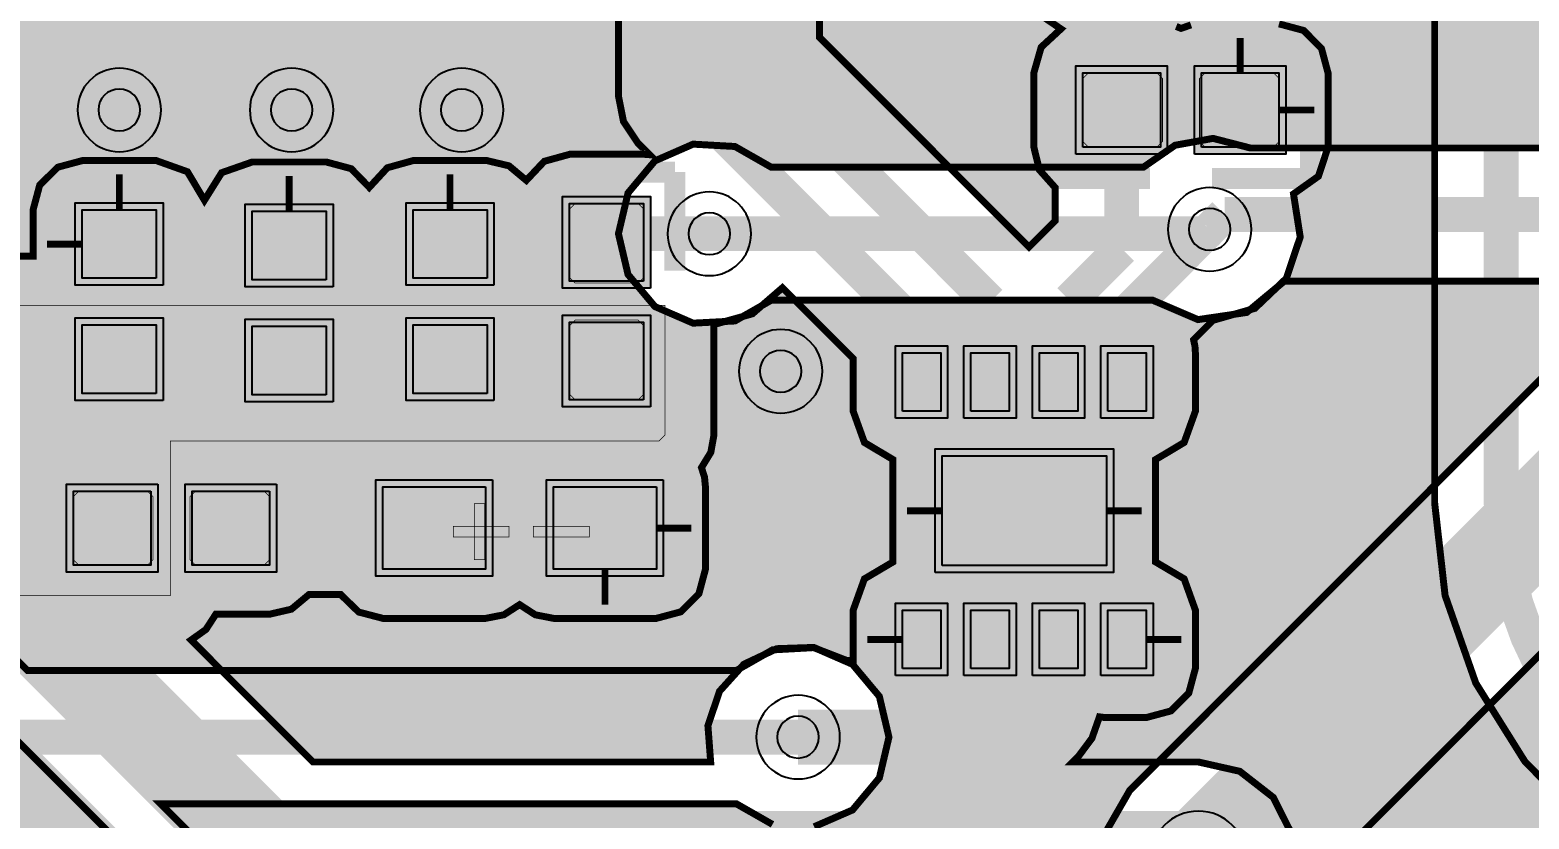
# Model space of a CAD drawing. Header units: millimetres. Extents: x 292.6 to 386.6, y -84.8 to -44.4.
# Drawn here: x 311.26 to 322.2, y -69.05 to -63.3 of the extents above; entities that cross this region are included whole.
import ezdxf

# ---------------------------------------------------------------- set-up
doc = ezdxf.new("R2010")
doc.units = ezdxf.units.MM
doc.header["$MEASUREMENT"] = 0
for name, color, linetype, true_color in [('Bottom-Layer', 7, 'Continuous', 0x0000ff), ('Document-Layer', 7, 'Continuous', 0xffffff), ('Hole-Layer', 7, 'Continuous', 0x222222), ('Multi-Layer', 7, 'Continuous', 0xc0c0c0), ('Top-Layer', 7, 'Continuous', 0xff0000), ('Top-Paste-Mask-Layer', 7, 'Continuous', 0x808080), ('Top-Silkscreen-Layer', 7, 'Continuous', 0xffcc00), ('Top-Solder-Mask-Layer', 7, 'Continuous', 0x800080)]:
    doc.layers.add(name, color=color, linetype=linetype, true_color=true_color)

msp = doc.modelspace()

# ---------------------------------------------------------------- hatches: boundary and pattern name
at = {"layer": 'Bottom-Layer'}
msp.add_hatch(color=256, dxfattribs=at).paths.add_polyline_path([(297.031, -81.582), (297.031, -74.871), (297.079, -74.985), (297.155, -75.082), (301.791, -79.718), (301.948, -79.823), (302.134, -79.86), (304.419, -79.86), (304.713, -79.91), (304.999, -79.826), (305.219, -79.625), (305.329, -79.348), (305.307, -79.05), (305.156, -78.793), (304.908, -78.628), (304.612, -78.588), (304.329, -78.682), (304.115, -78.89), (302.335, -78.89), (297.983, -74.538), (297.983, -65.489), (298.198, -65.879), (298.545, -66.159), (298.972, -66.288), (299.415, -66.245), (299.81, -66.038), (300.098, -65.698), (300.235, -65.274), (300.203, -64.829), (300.004, -64.43), (299.67, -64.135), (300.004, -63.84), (300.203, -63.441), (300.235, -62.997), (300.098, -62.572), (299.81, -62.232), (299.415, -62.025), (298.972, -61.983), (298.545, -62.111), (298.198, -62.391), (297.983, -62.782), (297.983, -54.748), (300.003, -52.728), (304.345, -52.728), (300.775, -56.299), (300.669, -56.456), (300.632, -56.642), (300.632, -68.295), (300.669, -68.481), (300.775, -68.638), (306.775, -74.638), (306.932, -74.743), (307.118, -74.78), (307.648, -74.78), (313.399, -80.531), (313.556, -80.636), (313.742, -80.673), (316.357, -80.673), (316.651, -80.723), (316.937, -80.639), (317.157, -80.438), (317.267, -80.161), (317.245, -79.863), (317.094, -79.606), (316.846, -79.441), (316.55, -79.401), (316.267, -79.495), (316.054, -79.703), (313.943, -79.703), (308.192, -73.952), (308.034, -73.847), (307.849, -73.81), (307.319, -73.81), (301.603, -68.094), (301.603, -56.843), (303.252, -55.194), (303.338, -55.413), (303.495, -55.587), (303.703, -55.696), (303.936, -55.726), (304.032, -56.035), (304.263, -56.261), (304.574, -56.351), (304.731, -56.456), (304.916, -56.492), (313.284, -56.492), (313.571, -56.563), (313.861, -56.501), (314.094, -56.32), (314.094, -58.558), (306.198, -58.558), (305.973, -58.637), (305.848, -58.84), (305.839, -58.884), (305.837, -58.928), (305.837, -61.35), (305.831, -61.433), (305.837, -61.515), (305.837, -62.054), (305.831, -62.137), (305.837, -62.219), (305.837, -62.484), (305.885, -62.663), (306.016, -62.794), (306.195, -62.842), (307.601, -62.842), (307.78, -62.794), (307.911, -62.663), (307.959, -62.484), (307.959, -60.81), (314.28, -60.81), (314.303, -60.812), (314.326, -60.813), (325.375, -60.813), (325.554, -60.765), (325.685, -60.634), (325.733, -60.455), (325.733, -59.78), (326.156, -59.815), (326.549, -59.653), (326.825, -59.33), (326.925, -58.917), (326.925, -58.017), (326.836, -57.625), (326.587, -57.31), (326.226, -57.133), (325.824, -57.13), (325.46, -57.3), (325.205, -57.611), (324.96, -57.349), (324.619, -57.24), (324.269, -57.312), (323.998, -57.546), (323.876, -57.883), (323.935, -58.236), (323.754, -58.236), (323.575, -58.284), (323.444, -58.415), (323.396, -58.594), (323.396, -59.326), (320.018, -59.326), (320.018, -58.594), (319.97, -58.415), (319.839, -58.284), (319.66, -58.236), (319.448, -58.236), (319.507, -57.883), (319.385, -57.546), (319.115, -57.312), (318.764, -57.24), (318.423, -57.349), (318.179, -57.61), (317.923, -57.3), (317.559, -57.13), (317.158, -57.133), (316.797, -57.31), (316.547, -57.625), (316.459, -58.017), (316.459, -58.572), (316.409, -58.561), (316.358, -58.558), (316.208, -58.558), (316.208, -53.213), (316.208, -53.202), (316.207, -53.19), (316.806, -53.19), (316.593, -53.402), (316.456, -53.67), (316.409, -53.967), (316.409, -54.567), (316.503, -54.983), (316.769, -55.316), (317.153, -55.501), (317.58, -55.501), (317.964, -55.316), (318.23, -54.983), (318.325, -54.567), (318.325, -53.967), (318.278, -53.67), (318.141, -53.402), (317.928, -53.19), (325.456, -53.19), (325.243, -53.402), (325.106, -53.67), (325.058, -53.967), (325.058, -54.567), (325.153, -54.983), (325.419, -55.316), (325.803, -55.501), (326.23, -55.501), (326.614, -55.316), (326.88, -54.983), (326.975, -54.567), (326.975, -53.967), (326.928, -53.67), (326.791, -53.402), (326.577, -53.19), (342.441, -53.19), (343, -53.749), (343.002, -53.787), (343.007, -53.825), (333.076, -53.825), (332.81, -53.846), (332.574, -53.97), (332.406, -54.177), (332.333, -54.434), (332.367, -54.698), (332.503, -54.928), (332.345, -55.239), (332.367, -55.587), (332.564, -55.876), (332.273, -56.045), (332.102, -56.335), (332.096, -56.671), (332.256, -56.967), (332.256, -64.124), (330.813, -65.567), (330.813, -63.88), (330.92, -63.626), (330.915, -63.35), (330.798, -63.1), (330.589, -62.919), (330.325, -62.839), (330.051, -62.874), (330.051, -62.784), (330.266, -62.559), (330.356, -62.261), (330.299, -61.955), (330.109, -61.709), (330.332, -61.474), (330.417, -61.161), (330.344, -60.846), (330.13, -60.603), (330.219, -60.289), (330.148, -59.972), (329.935, -59.726), (329.63, -59.612), (329.307, -59.656), (329.045, -59.849), (328.906, -60.143), (328.923, -60.468), (328.369, -61.022), (328.369, -58.772), (328.356, -58.639), (328.319, -58.511), (328.319, -58.186), (328.369, -57.925), (328.319, -57.664), (328.319, -57.426), (328.369, -57.165), (328.319, -56.904), (328.319, -56.647), (328.369, -56.386), (328.319, -56.124), (328.319, -55.887), (328.365, -55.549), (328.247, -55.228), (327.992, -55), (327.661, -54.918), (327.329, -55), (327.075, -55.228), (326.957, -55.549), (327.003, -55.887), (327.003, -56.124), (326.953, -56.386), (327.003, -56.647), (327.003, -56.904), (326.953, -57.165), (327.003, -57.426), (327.003, -57.664), (326.953, -57.925), (327.003, -58.186), (327.003, -58.511), (326.965, -58.639), (326.953, -58.772), (326.953, -61.175), (323.799, -64.328), (323.601, -64.103), (323.323, -63.989), (323.024, -64.008), (322.764, -64.158), (320.166, -64.158), (319.894, -64.088), (319.617, -64.138), (319.386, -64.298), (316.67, -64.298), (316.405, -64.147), (316.1, -64.13), (315.821, -64.252), (315.625, -64.486), (315.555, -64.783), (315.625, -65.08), (315.821, -65.314), (316.1, -65.435), (316.405, -65.419), (316.67, -65.268), (319.454, -65.268), (319.784, -65.409), (320.139, -65.357), (320.415, -65.128), (322.764, -65.128), (322.829, -65.182), (322.901, -65.227), (319.286, -68.841), (319.103, -69.159), (319.103, -69.525), (319.286, -69.843), (319.603, -70.026), (319.97, -70.026), (320.287, -69.843), (327.735, -62.396), (327.735, -65.611), (327.586, -65.869), (327.565, -66.166), (327.676, -66.442), (327.896, -66.642), (327.826, -66.713), (327.72, -66.87), (327.684, -67.056), (327.684, -68.333), (327.318, -68.699), (327.212, -68.856), (327.176, -69.042), (327.176, -69.545), (327.041, -69.762), (326.998, -70.013), (327.053, -70.262), (313.538, -70.262), (312.214, -68.938), (316.414, -68.938), (316.679, -69.089), (316.983, -69.106), (317.263, -68.984), (317.459, -68.75), (317.529, -68.453), (317.459, -68.156), (317.263, -67.922), (316.983, -67.8), (316.679, -67.817), (316.414, -67.968), (311.244, -67.968), (311.122, -67.846), (310.844, -67.66), (310.516, -67.595), (307.823, -67.595), (305.405, -65.177), (305.405, -64.41), (305.694, -64.294), (305.898, -64.057), (305.972, -63.754), (305.898, -63.451), (305.694, -63.215), (305.405, -63.098), (305.405, -62.908), (305.32, -62.535), (305.082, -62.237), (304.738, -62.071), (304.356, -62.071), (304.012, -62.237), (303.773, -62.535), (303.688, -62.908), (303.688, -63.109), (303.417, -63.235), (303.229, -63.467), (303.161, -63.759), (303.229, -64.05), (303.417, -64.282), (303.688, -64.408), (303.688, -65.532), (303.754, -65.861), (303.94, -66.139), (306.861, -69.06), (307.139, -69.246), (307.468, -69.311), (310.16, -69.311), (312.551, -71.702), (311.873, -71.702), (311.641, -71.562), (311.372, -71.526), (311.111, -71.601), (310.902, -71.773), (310.78, -72.015), (310.765, -72.286), (310.714, -72.286), (310.446, -72.134), (310.14, -72.119), (309.859, -72.244), (309.665, -72.483), (309.599, -72.783), (309.241, -72.756), (308.922, -72.92), (308.734, -73.226), (308.734, -73.585), (308.92, -73.891), (309.239, -74.056), (309.597, -74.03), (309.889, -73.822), (309.954, -73.836), (310.02, -73.84), (310.504, -73.84), (310.639, -73.821), (310.764, -73.764), (318.316, -73.764), (320.663, -76.111), (320.82, -76.216), (321.006, -76.253), (327.712, -76.253), (327.832, -76.238), (327.945, -76.193), (326.142, -77.997), (326.037, -78.154), (326, -78.34), (326, -78.718), (325.849, -78.983), (325.832, -79.288), (325.954, -79.567), (326.188, -79.763), (326.485, -79.833), (326.782, -79.763), (327.016, -79.567), (327.137, -79.288), (327.121, -78.983), (326.97, -78.718), (326.97, -78.541), (329.969, -75.542), (332.035, -75.542), (332.296, -75.692), (332.597, -75.711), (332.875, -75.595), (333.073, -75.367), (333.15, -75.076), (333.089, -74.78), (335.334, -74.78), (336.911, -76.357), (336.931, -76.643), (337.07, -76.894), (337.302, -77.062), (337.583, -77.117), (339.444, -78.978), (339.525, -79.272), (339.728, -79.499), (340.012, -79.611), (340.316, -79.583), (340.576, -79.423), (340.736, -79.164), (340.763, -78.86), (340.651, -78.576), (340.424, -78.372), (340.13, -78.291), (338.227, -76.388), (338.148, -76.135), (337.976, -75.933), (337.74, -75.814), (335.878, -73.952), (335.72, -73.847), (335.535, -73.81), (335.309, -73.81), (336.397, -72.722), (336.449, -73.032), (336.638, -73.284), (336.922, -73.42), (337.236, -73.41), (337.511, -73.256), (337.644, -73.256), (337.669, -73.526), (337.801, -73.763), (338.016, -73.928), (338.279, -73.993), (338.798, -74.511), (338.955, -74.616), (339.141, -74.653), (363.094, -74.653), (363.279, -74.616), (363.437, -74.511), (367.882, -70.066), (367.987, -69.909), (368.024, -69.723), (368.024, -66.492), (368.175, -66.227), (368.191, -65.923), (368.07, -65.643), (367.836, -65.447), (367.539, -65.377), (367.242, -65.447), (367.008, -65.643), (366.886, -65.923), (366.903, -66.227), (367.054, -66.492), (367.054, -69.522), (362.893, -73.683), (362.614, -73.683), (364.58, -71.717), (364.685, -71.56), (364.722, -71.374), (364.722, -67.762), (364.896, -67.493), (364.924, -67.174), (364.798, -66.879), (364.798, -65.933), (364.956, -65.643), (364.954, -65.313), (364.793, -65.024), (365.081, -65.024), (365.346, -65.16), (365.645, -65.165), (365.915, -65.039), (366.103, -64.807), (366.17, -64.516), (366.103, -64.225), (365.915, -63.994), (365.645, -63.868), (365.346, -63.873), (365.081, -64.008), (362.301, -64.008), (362.035, -63.873), (361.737, -63.868), (361.466, -63.994), (361.279, -64.225), (361.212, -64.516), (361.279, -64.807), (361.466, -65.039), (361.737, -65.165), (362.035, -65.16), (362.301, -65.024), (363.832, -65.024), (363.671, -65.313), (363.67, -65.643), (363.828, -65.933), (363.828, -66.783), (363.643, -67.059), (363.615, -67.39), (363.752, -67.693), (363.752, -71.173), (361.75, -73.175), (359.614, -73.175), (359.789, -72.896), (359.807, -72.567), (359.666, -72.27), (359.399, -72.078), (359.072, -72.037), (358.766, -72.159), (358.538, -72.159), (358.743, -71.905), (358.802, -71.584), (358.701, -71.273), (358.464, -71.049), (358.148, -70.965), (357.831, -71.042), (353.106, -71.042), (352.851, -70.894), (352.557, -70.871), (352.283, -70.977), (352.081, -71.192), (351.993, -71.473), (352.035, -71.765), (352.199, -72.01), (352.452, -72.159), (342.591, -72.159), (342.276, -71.995), (341.922, -72.017), (341.63, -72.219), (341.483, -72.542), (341.524, -72.894), (341.741, -73.175), (339.66, -73.175), (338.979, -72.494), (340.311, -72.494), (340.524, -72.703), (340.807, -72.796), (341.103, -72.757), (341.351, -72.591), (341.502, -72.334), (341.524, -72.036), (341.414, -71.759), (341.194, -71.558), (340.908, -71.474), (340.614, -71.524), (336.833, -71.524), (338.038, -70.319), (344.21, -70.319), (344.47, -70.479), (344.773, -70.506), (345.057, -70.395), (345.261, -70.168), (345.341, -69.874), (345.282, -69.575), (345.095, -69.334), (344.82, -69.202), (344.515, -69.208), (344.244, -69.349), (344.064, -69.349), (344.072, -69.25), (344.064, -69.151), (351.582, -69.151), (351.378, -69.338), (351.268, -69.592), (351.271, -69.868), (351.386, -70.119), (351.594, -70.302), (351.858, -70.384), (352.133, -70.35), (352.37, -70.208), (358.067, -70.208), (359.51, -71.652), (359.592, -71.949), (359.801, -72.177), (360.089, -72.286), (360.396, -72.252), (360.655, -72.084), (360.718, -72.424), (360.944, -72.685), (361.271, -72.798), (361.61, -72.73), (361.869, -72.501), (361.978, -72.173), (361.906, -71.834), (361.674, -71.578), (361.674, -68.354), (362.215, -68.895), (362.325, -69.179), (362.551, -69.383), (362.844, -69.465), (363.143, -69.408), (363.384, -69.223), (363.518, -68.949), (363.515, -68.645), (363.377, -68.374), (363.132, -68.193), (362.832, -68.141), (361.405, -66.713), (361.247, -66.608), (361.062, -66.571), (356.869, -66.571), (356.187, -65.89), (356.097, -65.578), (355.87, -65.347), (355.56, -65.251), (355.242, -65.313), (354.991, -65.519), (354.686, -65.214), (354.958, -65.203), (355.203, -65.082), (355.379, -64.874), (355.456, -64.612), (355.421, -64.341), (355.28, -64.108), (355.28, -63.365), (355.523, -63.412), (355.767, -63.366), (355.977, -63.234), (364.813, -63.234), (365.058, -63.372), (365.338, -63.396), (365.603, -63.301), (365.805, -63.105), (365.908, -62.843), (365.892, -62.562), (365.761, -62.313), (365.539, -62.14), (365.559, -61.942), (365.519, -61.748), (365.738, -61.468), (365.781, -61.115), (365.636, -60.791), (365.344, -60.588), (364.989, -60.565), (364.674, -60.729), (363.597, -60.729), (363.398, -60.601), (363.168, -60.551), (361.583, -58.966), (361.425, -58.861), (361.24, -58.824), (356.998, -58.824), (356.812, -58.861), (356.655, -58.966), (354.569, -61.052), (354.569, -60.586), (354.532, -60.401), (354.427, -60.243), (349.325, -55.141), (352.171, -55.141), (352.211, -55.569), (352.398, -55.956), (352.709, -56.253), (353.104, -56.423), (353.533, -56.443), (353.942, -56.311), (354.28, -56.045), (354.503, -55.678), (354.583, -55.255), (354.51, -54.832), (354.293, -54.46), (353.96, -54.188), (353.553, -54.05), (353.124, -54.063), (353.078, -54.018), (352.864, -53.875), (352.613, -53.825), (345.969, -53.825), (345.953, -53.548), (345.824, -53.302), (345.606, -53.131), (345.337, -53.063), (344.321, -52.047), (382.315, -52.047), (382.315, -81.582)])
at = {"layer": 'Document-Layer'}
for points in [[(314.58, -66.751), (314.58, -67.158), (314.503, -67.158), (314.503, -66.751)], [(314.58, -66.751), (314.58, -67.158), (314.503, -67.158), (314.503, -66.751)], [(314.757, -66.993), (314.351, -66.993), (314.351, -66.916), (314.757, -66.916)], [(314.757, -66.993), (314.351, -66.993), (314.351, -66.916), (314.757, -66.916)], [(315.342, -66.993), (314.935, -66.993), (314.935, -66.916), (315.342, -66.916)], [(315.342, -66.993), (314.935, -66.993), (314.935, -66.916), (315.342, -66.916)]]:
    msp.add_hatch(color=256, dxfattribs=at).paths.add_polyline_path(points)
at = {"layer": 'Top-Layer'}
for points in [[(314.056, -59.311), (314.235, -59.263), (314.366, -59.132), (314.414, -58.953), (314.414, -57.349), (315.555, -58.49), (315.555, -60.572), (315.503, -60.56), (315.451, -60.556), (314.701, -60.556), (314.567, -60.582), (314.453, -60.656), (314.338, -60.582), (314.205, -60.556), (313.455, -60.556), (313.275, -60.604), (313.144, -60.735), (313.096, -60.914), (313.096, -61.514), (313.144, -61.693), (313.275, -61.824), (313.455, -61.872), (314.205, -61.872), (314.338, -61.846), (314.453, -61.772), (314.522, -61.825), (314.602, -61.859), (314.602, -62.159), (314.442, -62.458), (314.451, -62.797), (314.626, -63.087), (314.922, -63.253), (315.261, -63.251), (315.555, -63.082), (315.555, -63.779), (315.592, -63.965), (315.697, -64.122), (315.782, -64.207), (315.76, -64.205), (315.739, -64.204), (315.199, -64.204), (315.014, -64.255), (314.883, -64.394), (314.756, -64.288), (314.596, -64.25), (314.056, -64.25), (313.869, -64.302), (313.737, -64.445), (313.605, -64.309), (313.423, -64.26), (312.883, -64.26), (312.66, -64.338), (312.534, -64.539), (312.41, -64.331), (312.183, -64.25), (311.643, -64.25), (311.464, -64.298), (311.332, -64.429), (311.284, -64.608), (311.284, -64.946), (311.108, -64.946), (311.108, -64.059), (311.095, -63.965), (311.058, -63.877), (311.058, -63.01), (311.075, -62.946), (311.081, -62.881), (311.081, -62.341), (311.073, -62.264), (311.049, -62.191), (311.049, -62.155), (311.002, -61.922), (310.87, -61.725), (310.311, -61.165), (310.113, -61.033), (309.881, -60.987), (309.498, -60.987), (309.385, -60.874), (309.385, -60.509), (312.356, -60.509), (312.627, -60.455), (312.856, -60.302), (313.556, -59.602), (313.662, -59.467), (313.732, -59.311)], [(319.765, -66.077), (319.765, -65.652), (319.762, -65.604), (319.752, -65.556), (319.894, -65.414), (320.199, -65.327), (320.429, -65.108), (320.53, -64.807), (320.481, -64.493), (320.663, -64.364), (320.733, -64.151), (320.733, -63.611), (320.685, -63.432), (320.554, -63.301), (320.375, -63.253), (319.81, -63.253), (319.733, -63.261), (319.66, -63.286), (319.625, -63.272), (319.59, -63.262), (319.729, -63.13), (319.78, -62.946), (319.78, -62.38), (319.771, -62.303), (319.747, -62.23), (319.771, -62.157), (319.78, -62.08), (319.78, -62.072), (319.886, -62.132), (320.007, -62.153), (320.607, -62.153), (320.786, -62.105), (320.917, -61.974), (320.965, -61.795), (320.965, -61.395), (320.917, -61.216), (320.786, -61.085), (320.607, -61.037), (320.015, -61.037), (320.284, -60.767), (320.39, -60.61), (320.427, -60.424), (320.427, -59.925), (320.571, -59.925), (320.585, -59.94), (320.599, -59.955), (320.833, -60.189), (320.99, -60.294), (321.176, -60.331), (321.503, -60.331), (321.503, -60.524), (321.505, -60.569), (321.511, -60.612), (321.511, -60.755), (321.411, -60.905), (321.347, -61.075), (321.202, -61.207), (321.148, -61.395), (321.148, -61.795), (321.202, -61.984), (321.347, -62.116), (321.411, -62.285), (321.511, -62.436), (321.511, -66.746), (321.587, -67.42), (321.811, -68.059), (322.171, -68.633), (322.65, -69.112), (323.224, -69.472), (323.863, -69.696), (324.536, -69.772), (327.037, -69.772), (327.01, -69.871), (326.998, -69.974), (326.972, -70), (326.123, -70), (325.996, -69.895), (325.836, -69.857), (325.271, -69.857), (325.194, -69.865), (325.121, -69.89), (325.047, -69.865), (324.971, -69.857), (324.405, -69.857), (324.226, -69.905), (324.095, -70.036), (324.047, -70.215), (324.047, -70.755), (324.095, -70.934), (324.226, -71.065), (324.405, -71.113), (324.971, -71.113), (325.047, -71.105), (325.121, -71.08), (325.194, -71.105), (325.271, -71.113), (325.836, -71.113), (325.996, -71.076), (326.123, -70.97), (326.762, -70.97), (326.443, -71.29), (325.921, -71.29), (325.742, -71.338), (325.611, -71.469), (325.563, -71.648), (325.563, -72.248), (325.574, -72.339), (325.608, -72.423), (325.574, -72.508), (325.563, -72.598), (325.563, -73.198), (325.574, -73.289), (325.608, -73.373), (325.574, -73.458), (325.563, -73.548), (325.563, -74.148), (325.576, -74.246), (325.616, -74.337), (325.504, -74.449), (325.131, -74.449), (324.865, -74.394), (324.6, -74.45), (324.379, -74.608), (324.379, -74.501), (324.594, -74.38), (324.679, -74.148), (324.679, -73.548), (324.667, -73.458), (324.633, -73.373), (324.667, -73.289), (324.679, -73.198), (324.679, -72.598), (324.667, -72.508), (324.633, -72.423), (324.667, -72.339), (324.679, -72.248), (324.679, -71.648), (324.631, -71.469), (324.5, -71.338), (324.321, -71.29), (323.221, -71.29), (323.059, -71.328), (322.933, -71.435), (322.841, -71.395), (322.743, -71.381), (322.243, -71.381), (322.155, -71.392), (322.073, -71.424), (321.99, -71.392), (321.903, -71.381), (321.403, -71.381), (321.27, -71.406), (321.157, -71.479), (321.157, -70.104), (321.11, -69.871), (320.979, -69.674), (320.473, -69.169), (320.333, -68.892), (320.089, -68.702), (319.787, -68.634), (318.871, -68.634), (318.911, -68.594), (319.01, -68.461), (319.065, -68.305), (319.096, -68.309), (319.127, -68.31), (319.407, -68.31), (319.586, -68.262), (319.717, -68.131), (319.765, -67.952), (319.765, -67.527), (319.683, -67.299), (319.475, -67.176), (319.475, -66.429), (319.683, -66.305)], [(317.023, -63.352), (317.023, -62.883), (317.193, -63.112), (317.444, -63.248), (317.728, -63.267), (317.995, -63.164), (318.193, -62.958), (318.286, -62.689), (318.258, -62.405), (318.113, -62.159), (318.113, -62.089), (318.218, -61.963), (318.256, -61.803), (318.256, -61.262), (318.627, -61.262), (318.55, -61.378), (318.523, -61.514), (318.523, -62.08), (318.532, -62.157), (318.556, -62.23), (318.532, -62.303), (318.523, -62.38), (318.523, -62.946), (318.596, -63.162), (318.784, -63.29), (318.64, -63.423), (318.586, -63.611), (318.586, -64.151), (318.627, -64.318), (318.742, -64.447), (318.742, -64.689), (318.551, -64.88)], [(318.944, -64.151), (318.944, -63.611), (319.51, -63.611), (319.51, -64.151)], [(319.81, -64.151), (319.81, -63.611), (320.375, -63.611), (320.375, -64.151)], [(312.183, -65.108), (311.643, -65.108), (311.643, -64.608), (312.183, -64.608)], [(313.423, -65.118), (312.883, -65.118), (312.883, -64.618), (313.423, -64.618)], [(314.596, -65.108), (314.056, -65.108), (314.056, -64.608), (314.596, -64.608)], [(315.739, -65.128), (315.199, -65.128), (315.199, -64.562), (315.739, -64.562)], [(312.617, -67.557), (313.009, -67.557), (313.169, -67.52), (313.296, -67.414), (313.529, -67.414), (313.66, -67.541), (313.836, -67.587), (314.586, -67.587), (314.719, -67.561), (314.834, -67.487), (314.948, -67.561), (315.082, -67.587), (315.832, -67.587), (316.011, -67.539), (316.142, -67.408), (316.19, -67.229), (316.19, -66.629), (316.183, -66.557), (316.161, -66.488), (316.229, -66.377), (316.252, -66.25), (316.252, -65.445), (316.532, -65.367), (316.752, -65.177), (317.268, -65.693), (317.268, -66.077), (317.35, -66.305), (317.558, -66.429), (317.558, -67.176), (317.35, -67.299), (317.268, -67.527), (317.268, -67.895), (317.224, -67.895), (316.976, -67.799), (316.711, -67.808), (316.471, -67.921), (316.293, -68.118), (316.208, -68.369), (316.228, -68.634), (313.326, -68.634), (312.437, -67.745), (312.545, -67.668)], [(309.563, -65.304), (315.894, -65.304), (315.894, -66.25), (315.85, -66.294), (312.285, -66.294), (312.285, -67.421), (309.563, -67.421)], [(312.183, -65.948), (311.643, -65.948), (311.643, -65.448), (312.183, -65.448)], [(313.423, -65.958), (312.883, -65.958), (312.883, -65.458), (313.423, -65.458)], [(314.596, -65.948), (314.056, -65.948), (314.056, -65.448), (314.596, -65.448)], [(315.739, -65.994), (315.199, -65.994), (315.199, -65.428), (315.739, -65.428)], [(317.627, -66.077), (317.627, -65.652), (317.907, -65.652), (317.907, -66.077)], [(318.127, -66.077), (318.127, -65.652), (318.407, -65.652), (318.407, -66.077)], [(318.627, -66.077), (318.627, -65.652), (318.907, -65.652), (318.907, -66.077)], [(319.127, -66.077), (319.127, -65.652), (319.407, -65.652), (319.407, -66.077)], [(297.484, -80.238), (298.828, -81.582), (297.031, -81.582), (297.031, -66.186), (298.069, -67.225), (298.283, -67.367), (298.535, -67.417), (302.557, -67.417), (302.809, -67.367), (303.023, -67.225), (303.93, -66.317), (307.891, -66.317), (307.891, -67.259), (307.939, -67.438), (308.07, -67.569), (308.25, -67.617), (308.85, -67.617), (309.087, -67.528), (309.205, -67.303), (309.205, -67.421), (309.253, -67.6), (309.384, -67.731), (309.563, -67.779), (310.468, -67.779), (312.532, -69.843), (312.762, -69.996), (313.033, -70.05), (315.607, -70.05), (315.496, -70.178), (315.456, -70.342), (315.456, -74.156), (304.469, -74.156), (304.469, -74.014), (304.465, -73.964), (304.454, -73.914), (304.465, -73.864), (304.469, -73.814), (304.469, -73.514), (304.465, -73.463), (304.454, -73.414), (304.465, -73.365), (304.469, -73.314), (304.469, -73.149), (308.429, -73.149), (308.71, -73.43), (308.809, -73.756), (309.058, -73.99), (309.39, -74.069), (309.718, -73.973), (309.954, -73.726), (310.036, -73.395), (310.391, -73.422), (310.709, -73.26), (310.898, -72.958), (310.903, -72.601), (311.165, -72.799), (311.49, -72.847), (311.798, -72.733), (312.013, -72.485), (312.083, -72.164), (311.991, -71.849), (311.759, -71.617), (311.444, -71.524), (311.24, -71.321), (311.083, -71.216), (310.897, -71.179), (304.469, -71.179), (304.469, -71.014), (304.421, -70.835), (304.29, -70.704), (304.111, -70.656), (303.213, -70.656), (303.255, -70.564), (303.269, -70.464), (303.269, -67.964), (303.221, -67.785), (303.09, -67.654), (302.911, -67.606), (299.711, -67.606), (299.532, -67.654), (299.4, -67.785), (299.353, -67.964), (299.353, -70.464), (299.4, -70.643), (299.532, -70.774), (299.711, -70.822), (302.008, -70.822), (301.967, -70.914), (301.952, -71.014), (301.952, -71.314), (301.956, -71.365), (301.967, -71.414), (301.956, -71.463), (301.952, -71.514), (301.952, -71.814), (301.956, -71.864), (301.967, -71.914), (301.956, -71.964), (301.952, -72.014), (301.952, -72.314), (301.956, -72.365), (301.967, -72.414), (301.956, -72.463), (301.952, -72.514), (301.952, -72.665), (300.019, -72.665), (299.833, -72.702), (299.676, -72.807), (297.484, -74.999), (297.379, -75.156), (297.342, -75.342), (297.342, -79.895), (297.379, -80.08), (297.484, -80.238)], [(317.917, -67.202), (317.917, -66.402), (319.117, -66.402), (319.117, -67.202)], [(312.144, -66.659), (312.144, -67.199), (311.578, -67.199), (311.578, -66.659)], [(313.009, -66.659), (313.009, -67.199), (312.444, -67.199), (312.444, -66.659)], [(314.586, -66.629), (314.586, -67.229), (313.836, -67.229), (313.836, -66.629)], [(315.832, -66.629), (315.832, -67.229), (315.082, -67.229), (315.082, -66.629)], [(317.627, -67.952), (317.627, -67.527), (317.907, -67.527), (317.907, -67.952)], [(318.127, -67.952), (318.127, -67.527), (318.407, -67.527), (318.407, -67.952)], [(318.627, -67.952), (318.627, -67.527), (318.907, -67.527), (318.907, -67.952)], [(319.127, -67.952), (319.127, -67.527), (319.407, -67.527), (319.407, -67.952)]]:
    msp.add_hatch(color=256, dxfattribs=at).paths.add_polyline_path(points)
at = {"layer": 'Top-Paste-Mask-Layer'}
for points in [[(319.525, -64.111), (319.525, -63.651), (319.485, -63.611), (318.984, -63.611), (318.944, -63.651), (318.944, -64.111), (318.984, -64.151), (319.485, -64.151)], [(319.525, -64.111), (319.525, -63.651), (319.485, -63.611), (318.984, -63.611), (318.944, -63.651), (318.944, -64.111), (318.984, -64.151), (319.485, -64.151)], [(319.795, -64.111), (319.795, -63.651), (319.835, -63.611), (320.335, -63.611), (320.375, -63.651), (320.375, -64.111), (320.335, -64.151), (319.835, -64.151)], [(319.795, -64.111), (319.795, -63.651), (319.835, -63.611), (320.335, -63.611), (320.375, -63.651), (320.375, -64.111), (320.335, -64.151), (319.835, -64.151)], [(312.183, -65.108), (311.643, -65.108), (311.643, -64.608), (312.183, -64.608)], [(313.423, -65.118), (312.883, -65.118), (312.883, -64.618), (313.423, -64.618)], [(314.596, -65.108), (314.056, -65.108), (314.056, -64.608), (314.596, -64.608)], [(315.699, -65.143), (315.239, -65.143), (315.199, -65.103), (315.199, -64.602), (315.239, -64.562), (315.699, -64.562), (315.739, -64.602), (315.739, -65.103)], [(315.699, -65.143), (315.239, -65.143), (315.199, -65.103), (315.199, -64.602), (315.239, -64.562), (315.699, -64.562), (315.739, -64.602), (315.739, -65.103)], [(312.183, -65.948), (311.643, -65.948), (311.643, -65.448), (312.183, -65.448)], [(313.423, -65.958), (312.883, -65.958), (312.883, -65.458), (313.423, -65.458)], [(314.596, -65.948), (314.056, -65.948), (314.056, -65.448), (314.596, -65.448)], [(315.699, -65.413), (315.239, -65.413), (315.199, -65.453), (315.199, -65.954), (315.239, -65.994), (315.699, -65.994), (315.739, -65.954), (315.739, -65.453)], [(315.699, -65.413), (315.239, -65.413), (315.199, -65.453), (315.199, -65.954), (315.239, -65.994), (315.699, -65.994), (315.739, -65.954), (315.739, -65.453)], [(317.627, -66.077), (317.627, -65.652), (317.907, -65.652), (317.907, -66.077)], [(318.127, -66.077), (318.127, -65.652), (318.407, -65.652), (318.407, -66.077)], [(318.627, -66.077), (318.627, -65.652), (318.907, -65.652), (318.907, -66.077)], [(319.127, -66.077), (319.127, -65.652), (319.407, -65.652), (319.407, -66.077)], [(317.917, -67.202), (317.917, -66.402), (319.117, -66.402), (319.117, -67.202)], [(312.159, -66.699), (312.159, -67.159), (312.119, -67.199), (311.618, -67.199), (311.578, -67.159), (311.578, -66.699), (311.618, -66.659), (312.119, -66.659)], [(312.159, -66.699), (312.159, -67.159), (312.119, -67.199), (311.618, -67.199), (311.578, -67.159), (311.578, -66.699), (311.618, -66.659), (312.119, -66.659)], [(312.429, -66.699), (312.429, -67.159), (312.469, -67.199), (312.969, -67.199), (313.009, -67.159), (313.009, -66.699), (312.969, -66.659), (312.469, -66.659)], [(312.429, -66.699), (312.429, -67.159), (312.469, -67.199), (312.969, -67.199), (313.009, -67.159), (313.009, -66.699), (312.969, -66.659), (312.469, -66.659)], [(314.586, -66.629), (314.586, -67.229), (313.836, -67.229), (313.836, -66.629)], [(315.832, -66.629), (315.832, -67.229), (315.082, -67.229), (315.082, -66.629)], [(317.627, -67.952), (317.627, -67.527), (317.907, -67.527), (317.907, -67.952)], [(318.127, -67.952), (318.127, -67.527), (318.407, -67.527), (318.407, -67.952)], [(318.627, -67.952), (318.627, -67.527), (318.907, -67.527), (318.907, -67.952)], [(319.127, -67.952), (319.127, -67.527), (319.407, -67.527), (319.407, -67.952)]]:
    msp.add_hatch(color=256, dxfattribs=at).paths.add_polyline_path(points)
at = {"layer": 'Top-Solder-Mask-Layer'}
for points in [[(318.893, -64.202), (318.893, -63.56), (319.56, -63.56), (319.56, -64.202)], [(319.759, -64.202), (319.759, -63.56), (320.426, -63.56), (320.426, -64.202)], [(315.789, -65.179), (315.148, -65.179), (315.148, -64.512), (315.789, -64.512)], [(312.233, -65.159), (311.592, -65.159), (311.592, -64.557), (312.233, -64.557)], [(313.474, -65.169), (312.832, -65.169), (312.832, -64.567), (313.474, -64.567)], [(314.646, -65.159), (314.005, -65.159), (314.005, -64.557), (314.646, -64.557)], [(312.233, -65.999), (311.592, -65.999), (311.592, -65.397), (312.233, -65.397)], [(313.474, -66.009), (312.832, -66.009), (312.832, -65.407), (313.474, -65.407)], [(314.646, -65.999), (314.005, -65.999), (314.005, -65.397), (314.646, -65.397)], [(315.789, -66.045), (315.148, -66.045), (315.148, -65.377), (315.789, -65.377)], [(317.576, -66.128), (317.576, -65.601), (317.957, -65.601), (317.957, -66.128)], [(318.076, -66.128), (318.076, -65.601), (318.458, -65.601), (318.458, -66.128)], [(318.576, -66.128), (318.576, -65.601), (318.957, -65.601), (318.957, -66.128)], [(319.076, -66.128), (319.076, -65.601), (319.458, -65.601), (319.458, -66.128)], [(317.866, -67.253), (317.866, -66.351), (319.167, -66.351), (319.167, -67.253)], [(312.194, -66.608), (312.194, -67.25), (311.527, -67.25), (311.527, -66.608)], [(313.06, -66.608), (313.06, -67.25), (312.393, -67.25), (312.393, -66.608)], [(314.636, -66.578), (314.636, -67.28), (313.785, -67.28), (313.785, -66.578)], [(315.882, -66.578), (315.882, -67.28), (315.031, -67.28), (315.031, -66.578)], [(317.576, -68.003), (317.576, -67.476), (317.957, -67.476), (317.957, -68.003)], [(318.076, -68.003), (318.076, -67.476), (318.458, -67.476), (318.458, -68.003)], [(318.576, -68.003), (318.576, -67.476), (318.957, -67.476), (318.957, -68.003)], [(319.076, -68.003), (319.076, -67.476), (319.458, -67.476), (319.458, -68.003)]]:
    msp.add_hatch(color=256, dxfattribs=at).paths.add_polyline_path(points)

# ---------------------------------------------------------------- linework, layer by layer
at = {"layer": 'Bottom-Layer'}
for points, const_width in [([(319.787, -69.342), (327.661, -61.468)], 0.7), ([(320.287, -69.843), (327.735, -62.396), (327.735, -65.611), (327.586, -65.869), (327.565, -66.166), (327.676, -66.442), (327.896, -66.642), (327.826, -66.713), (327.72, -66.87), (327.684, -67.056), (327.684, -68.333), (327.318, -68.699), (327.212, -68.856), (327.176, -69.042), (327.176, -69.545)], 0.0508), ([(322.764, -64.158), (320.166, -64.158), (319.894, -64.088), (319.617, -64.138), (319.386, -64.298), (316.67, -64.298), (316.405, -64.147), (316.1, -64.13), (315.821, -64.252), (315.625, -64.486), (315.555, -64.783), (315.625, -65.08), (315.821, -65.314), (316.1, -65.435), (316.405, -65.419), (316.67, -65.268), (319.454, -65.268), (319.784, -65.409), (320.139, -65.357), (320.415, -65.128), (322.764, -65.128)], 0.0508), ([(319.869, -64.751), (319.978, -64.643)], 0.254), ([(319.978, -64.643), (323.216, -64.643)], 0.254), ([(319.838, -64.783), (319.869, -64.751)], 0.254), ([(316.218, -64.783), (319.838, -64.783)], 0.254), ([(322.901, -65.227), (319.286, -68.841), (319.103, -69.159)], 0.0508), ([(316.983, -69.106), (317.263, -68.984), (317.459, -68.75), (317.529, -68.453), (317.459, -68.156), (317.263, -67.922), (316.983, -67.8), (316.679, -67.817), (316.414, -67.968), (311.244, -67.968), (311.122, -67.846)], 0.0508), ([(310.516, -68.453), (313.183, -71.12)], 1), ([(307.468, -68.453), (316.866, -68.453)], 0.254), ([(313.538, -70.262), (312.214, -68.938), (316.414, -68.938), (316.679, -69.089)], 0.0508)]:
    msp.add_lwpolyline(points, dxfattribs=dict(at, const_width=const_width))
at = {"layer": 'Document-Layer', "const_width": 0.00508}
for points in [[(314.58, -66.751), (314.58, -67.158), (314.503, -67.158), (314.503, -66.751)], [(314.58, -66.751), (314.58, -67.158), (314.503, -67.158), (314.503, -66.751)], [(314.757, -66.993), (314.351, -66.993), (314.351, -66.916), (314.757, -66.916)], [(314.757, -66.993), (314.351, -66.993), (314.351, -66.916), (314.757, -66.916)], [(315.342, -66.993), (314.935, -66.993), (314.935, -66.916), (315.342, -66.916)], [(315.342, -66.993), (314.935, -66.993), (314.935, -66.916), (315.342, -66.916)]]:
    msp.add_lwpolyline(points, close=True, dxfattribs=at)
at = {"layer": 'Document-Layer', "const_width": 0.2}
msp.add_lwpolyline([(317.666, -68.228, 1), (317.867, -68.228, 1)], format="xyb", close=True, dxfattribs=at)
msp.add_lwpolyline([(317.666, -68.228, 1), (317.867, -68.228, 1)], format="xyb", close=True, dxfattribs=at)
at = {"layer": 'Hole-Layer'}
for points in [[(311.76, -63.881, 1), (312.065, -63.881, 1)], [(313.018, -63.881, 1), (313.323, -63.881, 1)], [(314.259, -63.881, 1), (314.564, -63.881, 1)], [(316.066, -64.783, 1), (316.371, -64.783, 1)], [(319.717, -64.751, 1), (320.022, -64.751, 1)], [(316.586, -65.786, 1), (316.891, -65.786, 1)], [(316.713, -68.453, 1), (317.018, -68.453, 1)]]:
    msp.add_lwpolyline(points, format="xyb", close=True, dxfattribs=at)
at = {"layer": 'Multi-Layer'}
for points in [[(311.608, -63.881, 1), (312.218, -63.881, 1)], [(312.865, -63.881, 1), (313.475, -63.881, 1)], [(314.106, -63.881, 1), (314.716, -63.881, 1)], [(315.913, -64.783, 1), (316.523, -64.783, 1)], [(319.564, -64.751, 1), (320.174, -64.751, 1)], [(316.434, -65.786, 1), (317.044, -65.786, 1)], [(316.561, -68.453, 1), (317.171, -68.453, 1)], [(319.437, -69.342, 1), (320.137, -69.342, 1)]]:
    msp.add_lwpolyline(points, format="xyb", close=True, dxfattribs=at)
at = {"layer": 'Top-Layer'}
for points, const_width in [([(316.538, -57.33), (316.538, -63.553)], 0.254), ([(316.04, -58.289), (316.04, -63.779)], 0.254), ([(321.996, -62.373), (321.996, -66.746)], 0.254), ([(321.511, -62.436), (321.511, -66.746), (321.587, -67.42), (321.811, -68.059), (322.171, -68.633), (322.65, -69.112)], 0.0508), ([(318.596, -63.162), (318.784, -63.29), (318.64, -63.423), (318.586, -63.611), (318.586, -64.151), (318.627, -64.318), (318.742, -64.447), (318.742, -64.689), (318.551, -64.88), (317.023, -63.352), (317.023, -62.883)], 0.0508), ([(315.555, -63.082), (315.555, -63.779), (315.592, -63.965), (315.697, -64.122), (315.782, -64.207), (315.76, -64.205), (315.739, -64.204), (315.199, -64.204), (315.014, -64.255), (314.883, -64.394), (314.756, -64.288), (314.596, -64.25), (314.056, -64.25), (313.869, -64.302), (313.737, -64.445), (313.605, -64.309), (313.423, -64.26), (312.883, -64.26), (312.66, -64.338), (312.534, -64.539), (312.41, -64.331), (312.183, -64.25), (311.643, -64.25), (311.464, -64.298), (311.332, -64.429), (311.284, -64.608), (311.284, -64.946), (311.108, -64.946)], 0.0508), ([(320.473, -69.169), (320.333, -68.892), (320.089, -68.702), (319.787, -68.634), (318.871, -68.634), (318.911, -68.594), (319.01, -68.461), (319.065, -68.305), (319.096, -68.309), (319.127, -68.31), (319.407, -68.31), (319.586, -68.262), (319.717, -68.131), (319.765, -67.952), (319.765, -67.527), (319.683, -67.299), (319.475, -67.176), (319.475, -66.429), (319.683, -66.305), (319.765, -66.077), (319.765, -65.652), (319.762, -65.604), (319.752, -65.556), (319.894, -65.414), (320.199, -65.327), (320.429, -65.108), (320.53, -64.807), (320.481, -64.493), (320.663, -64.364), (320.733, -64.151), (320.733, -63.611), (320.685, -63.432), (320.554, -63.301), (320.375, -63.253)], 0.0508), ([(319.733, -63.261), (319.66, -63.286), (319.625, -63.272)], 0.0508), ([(320.092, -63.614), (320.092, -63.355)], 0.0508), ([(316.538, -63.553), (318.267, -65.282)], 0.254), ([(316.04, -63.779), (317.767, -65.505)], 0.254), ([(319.227, -64.89), (319.227, -63.881)], 0.254), ([(320.373, -63.881), (320.632, -63.881)], 0.0508), ([(311.913, -64.611), (311.913, -64.351)], 0.0508), ([(313.153, -64.62), (313.153, -64.361)], 0.0508), ([(314.326, -64.611), (314.326, -64.351)], 0.0508), ([(319.267, -65.354), (319.869, -64.751)], 0.254), ([(315.469, -64.845), (315.531, -64.783)], 0.254), ([(315.531, -64.783), (316.218, -64.783)], 0.254), ([(311.645, -64.858), (311.386, -64.858)], 0.0508), ([(318.848, -65.27), (319.227, -64.89)], 0.254), ([(318.267, -65.282), (318.267, -65.865)], 0.254), ([(318.848, -65.783), (318.848, -65.27)], 0.254), ([(319.267, -65.865), (319.267, -65.354)], 0.254), ([(317.767, -65.505), (317.767, -65.865)], 0.254), ([(318.767, -65.865), (318.848, -65.783)], 0.254), ([(310.45, -66.759), (313.033, -69.342)], 0.7), ([(312.845, -66.853), (312.921, -66.929)], 0.254), ([(312.921, -66.929), (314.211, -66.929)], 0.254), ([(317.919, -66.802), (317.66, -66.802)], 0.0508), ([(319.114, -66.802), (319.373, -66.802)], 0.0508), ([(315.829, -66.929), (316.088, -66.929)], 0.0508), ([(315.457, -67.227), (315.457, -67.486)], 0.0508), ([(318.516, -68.198), (318.516, -67.74)], 0.4), ([(318.267, -67.74), (318.516, -67.74)], 0.28), ([(318.516, -67.74), (318.767, -67.74)], 0.28), ([(310.468, -67.779), (312.532, -69.843), (312.762, -69.996), (313.033, -70.05), (315.607, -70.05), (315.496, -70.178), (315.456, -70.342), (315.456, -74.156), (304.469, -74.156)], 0.0508), ([(317.629, -67.74), (317.37, -67.74)], 0.0508), ([(319.404, -67.74), (319.663, -67.74)], 0.0508), ([(318.263, -68.453), (318.517, -68.199)], 0.4), ([(316.866, -68.453), (318.263, -68.453)], 0.4), ([(313.033, -69.342), (319.787, -69.342)], 0.7)]:
    msp.add_lwpolyline(points, dxfattribs=dict(at, const_width=const_width))
for points in [[(318.944, -64.151), (318.944, -63.611), (319.51, -63.611), (319.51, -64.151)], [(319.81, -64.151), (319.81, -63.611), (320.375, -63.611), (320.375, -64.151)], [(312.183, -65.108), (311.643, -65.108), (311.643, -64.608), (312.183, -64.608)], [(313.423, -65.118), (312.883, -65.118), (312.883, -64.618), (313.423, -64.618)], [(314.596, -65.108), (314.056, -65.108), (314.056, -64.608), (314.596, -64.608)], [(315.739, -65.128), (315.199, -65.128), (315.199, -64.562), (315.739, -64.562)], [(312.183, -65.948), (311.643, -65.948), (311.643, -65.448), (312.183, -65.448)], [(313.423, -65.958), (312.883, -65.958), (312.883, -65.458), (313.423, -65.458)], [(314.596, -65.948), (314.056, -65.948), (314.056, -65.448), (314.596, -65.448)], [(315.739, -65.994), (315.199, -65.994), (315.199, -65.428), (315.739, -65.428)], [(317.627, -66.077), (317.627, -65.652), (317.907, -65.652), (317.907, -66.077)], [(318.127, -66.077), (318.127, -65.652), (318.407, -65.652), (318.407, -66.077)], [(318.627, -66.077), (318.627, -65.652), (318.907, -65.652), (318.907, -66.077)], [(319.127, -66.077), (319.127, -65.652), (319.407, -65.652), (319.407, -66.077)], [(317.917, -67.202), (317.917, -66.402), (319.117, -66.402), (319.117, -67.202)], [(312.144, -66.659), (312.144, -67.199), (311.578, -67.199), (311.578, -66.659)], [(313.009, -66.659), (313.009, -67.199), (312.444, -67.199), (312.444, -66.659)], [(314.586, -66.629), (314.586, -67.229), (313.836, -67.229), (313.836, -66.629)], [(315.832, -66.629), (315.832, -67.229), (315.082, -67.229), (315.082, -66.629)], [(317.627, -67.952), (317.627, -67.527), (317.907, -67.527), (317.907, -67.952)], [(318.127, -67.952), (318.127, -67.527), (318.407, -67.527), (318.407, -67.952)], [(318.627, -67.952), (318.627, -67.527), (318.907, -67.527), (318.907, -67.952)], [(319.127, -67.952), (319.127, -67.527), (319.407, -67.527), (319.407, -67.952)]]:
    msp.add_lwpolyline(points, close=True, dxfattribs=at)
for points, const_width in [([(312.617, -67.557), (313.009, -67.557), (313.169, -67.52), (313.296, -67.414), (313.529, -67.414), (313.66, -67.541), (313.836, -67.587), (314.586, -67.587), (314.719, -67.561), (314.834, -67.487), (314.948, -67.561), (315.082, -67.587), (315.832, -67.587), (316.011, -67.539), (316.142, -67.408), (316.19, -67.229), (316.19, -66.629), (316.183, -66.557), (316.161, -66.488), (316.229, -66.377), (316.252, -66.25), (316.252, -65.445), (316.532, -65.367), (316.752, -65.177), (317.268, -65.693), (317.268, -66.077), (317.35, -66.305), (317.558, -66.429), (317.558, -67.176), (317.35, -67.299), (317.268, -67.527), (317.268, -67.895), (317.224, -67.895), (316.976, -67.799), (316.711, -67.808), (316.471, -67.921), (316.293, -68.118), (316.208, -68.369), (316.228, -68.634), (313.326, -68.634), (312.437, -67.745), (312.545, -67.668)], 0.0508), ([(309.563, -65.304), (315.894, -65.304), (315.894, -66.25), (315.85, -66.294), (312.285, -66.294), (312.285, -67.421), (309.563, -67.421)], 0.00508)]:
    msp.add_lwpolyline(points, close=True, dxfattribs=dict(at, const_width=const_width))
at = {"layer": 'Top-Layer', "const_width": 0.254}
msp.add_lwpolyline([(321.996, -66.746, 0.414), (324.536, -69.286)], format="xyb", dxfattribs=at)
at = {"layer": 'Top-Paste-Mask-Layer', "const_width": 0.00508}
for points in [[(319.525, -64.111), (319.525, -63.651), (319.485, -63.611), (318.984, -63.611), (318.944, -63.651), (318.944, -64.111), (318.984, -64.151), (319.485, -64.151)], [(319.525, -64.111), (319.525, -63.651), (319.485, -63.611), (318.984, -63.611), (318.944, -63.651), (318.944, -64.111), (318.984, -64.151), (319.485, -64.151)], [(319.795, -64.111), (319.795, -63.651), (319.835, -63.611), (320.335, -63.611), (320.375, -63.651), (320.375, -64.111), (320.335, -64.151), (319.835, -64.151)], [(319.795, -64.111), (319.795, -63.651), (319.835, -63.611), (320.335, -63.611), (320.375, -63.651), (320.375, -64.111), (320.335, -64.151), (319.835, -64.151)], [(315.699, -65.143), (315.239, -65.143), (315.199, -65.103), (315.199, -64.602), (315.239, -64.562), (315.699, -64.562), (315.739, -64.602), (315.739, -65.103)], [(315.699, -65.143), (315.239, -65.143), (315.199, -65.103), (315.199, -64.602), (315.239, -64.562), (315.699, -64.562), (315.739, -64.602), (315.739, -65.103)], [(315.699, -65.413), (315.239, -65.413), (315.199, -65.453), (315.199, -65.954), (315.239, -65.994), (315.699, -65.994), (315.739, -65.954), (315.739, -65.453)], [(315.699, -65.413), (315.239, -65.413), (315.199, -65.453), (315.199, -65.954), (315.239, -65.994), (315.699, -65.994), (315.739, -65.954), (315.739, -65.453)], [(312.159, -66.699), (312.159, -67.159), (312.119, -67.199), (311.618, -67.199), (311.578, -67.159), (311.578, -66.699), (311.618, -66.659), (312.119, -66.659)], [(312.159, -66.699), (312.159, -67.159), (312.119, -67.199), (311.618, -67.199), (311.578, -67.159), (311.578, -66.699), (311.618, -66.659), (312.119, -66.659)], [(312.429, -66.699), (312.429, -67.159), (312.469, -67.199), (312.969, -67.199), (313.009, -67.159), (313.009, -66.699), (312.969, -66.659), (312.469, -66.659)], [(312.429, -66.699), (312.429, -67.159), (312.469, -67.199), (312.969, -67.199), (313.009, -67.159), (313.009, -66.699), (312.969, -66.659), (312.469, -66.659)]]:
    msp.add_lwpolyline(points, close=True, dxfattribs=at)
at = {"layer": 'Top-Paste-Mask-Layer'}
for points in [[(312.183, -65.108), (311.643, -65.108), (311.643, -64.608), (312.183, -64.608)], [(313.423, -65.118), (312.883, -65.118), (312.883, -64.618), (313.423, -64.618)], [(314.596, -65.108), (314.056, -65.108), (314.056, -64.608), (314.596, -64.608)], [(312.183, -65.948), (311.643, -65.948), (311.643, -65.448), (312.183, -65.448)], [(313.423, -65.958), (312.883, -65.958), (312.883, -65.458), (313.423, -65.458)], [(314.596, -65.948), (314.056, -65.948), (314.056, -65.448), (314.596, -65.448)], [(317.627, -66.077), (317.627, -65.652), (317.907, -65.652), (317.907, -66.077)], [(318.127, -66.077), (318.127, -65.652), (318.407, -65.652), (318.407, -66.077)], [(318.627, -66.077), (318.627, -65.652), (318.907, -65.652), (318.907, -66.077)], [(319.127, -66.077), (319.127, -65.652), (319.407, -65.652), (319.407, -66.077)], [(317.917, -67.202), (317.917, -66.402), (319.117, -66.402), (319.117, -67.202)], [(314.586, -66.629), (314.586, -67.229), (313.836, -67.229), (313.836, -66.629)], [(315.832, -66.629), (315.832, -67.229), (315.082, -67.229), (315.082, -66.629)], [(317.627, -67.952), (317.627, -67.527), (317.907, -67.527), (317.907, -67.952)], [(318.127, -67.952), (318.127, -67.527), (318.407, -67.527), (318.407, -67.952)], [(318.627, -67.952), (318.627, -67.527), (318.907, -67.527), (318.907, -67.952)], [(319.127, -67.952), (319.127, -67.527), (319.407, -67.527), (319.407, -67.952)]]:
    msp.add_lwpolyline(points, close=True, dxfattribs=at)
at = {"layer": 'Top-Silkscreen-Layer'}
for points, const_width in [([(318.715, -64.38), (318.715, -63.383)], 0.152), ([(318.715, -63.383), (319.433, -63.383)], 0.152), ([(318.715, -64.38), (318.715, -63.383)], 0.152), ([(318.715, -63.383), (319.433, -63.383)], 0.152), ([(320.604, -63.383), (319.886, -63.383)], 0.152), ([(320.604, -63.383), (319.886, -63.383)], 0.152), ([(320.604, -64.38), (320.604, -63.383)], 0.152), ([(320.604, -64.38), (320.604, -63.383)], 0.152), ([(315.967, -64.334), (314.97, -64.334)], 0.152), ([(314.97, -64.334), (314.97, -65.052)], 0.152), ([(315.967, -64.334), (314.97, -64.334)], 0.152), ([(314.97, -64.334), (314.97, -65.052)], 0.152), ([(315.967, -65.052), (315.967, -64.334)], 0.152), ([(315.967, -65.052), (315.967, -64.334)], 0.152), ([(319.433, -64.38), (318.715, -64.38)], 0.152), ([(319.433, -64.38), (318.715, -64.38)], 0.152), ([(319.886, -64.38), (320.604, -64.38)], 0.152), ([(319.886, -64.38), (320.604, -64.38)], 0.152), ([(311.565, -64.404), (312.258, -64.404)], 0.152), ([(311.565, -64.404), (312.258, -64.404)], 0.152), ([(312.806, -64.414), (313.498, -64.414)], 0.152), ([(312.806, -64.414), (313.498, -64.414)], 0.152), ([(313.978, -64.404), (314.671, -64.404)], 0.152), ([(313.978, -64.404), (314.671, -64.404)], 0.152), ([(311.413, -65.057), (311.413, -64.557)], 0.152), ([(311.413, -65.057), (311.413, -64.557)], 0.152), ([(312.41, -64.557), (312.41, -65.057)], 0.152), ([(312.41, -64.557), (312.41, -65.057)], 0.152), ([(312.654, -65.067), (312.654, -64.567)], 0.152), ([(312.654, -65.067), (312.654, -64.567)], 0.152), ([(313.651, -64.567), (313.651, -65.067)], 0.152), ([(313.651, -64.567), (313.651, -65.067)], 0.152), ([(313.826, -65.057), (313.826, -64.557)], 0.152), ([(313.826, -65.057), (313.826, -64.557)], 0.152), ([(314.823, -64.557), (314.823, -65.057)], 0.152), ([(314.823, -64.557), (314.823, -65.057)], 0.152), ([(311.415, -66), (311.415, -65.5)], 0.152), ([(311.415, -66), (311.415, -65.5)], 0.152), ([(312.412, -65.5), (312.412, -66)], 0.152), ([(312.412, -65.5), (312.412, -66)], 0.152), ([(312.656, -66.009), (312.656, -65.509)], 0.152), ([(312.656, -66.009), (312.656, -65.509)], 0.152), ([(313.653, -65.509), (313.653, -66.009)], 0.152), ([(313.653, -65.509), (313.653, -66.009)], 0.152), ([(313.828, -66), (313.828, -65.5)], 0.152), ([(313.828, -66), (313.828, -65.5)], 0.152), ([(314.825, -65.5), (314.825, -66)], 0.152), ([(314.825, -65.5), (314.825, -66)], 0.152), ([(314.97, -66.222), (314.97, -65.504)], 0.152), ([(314.97, -66.222), (314.97, -65.504)], 0.152), ([(315.967, -65.504), (315.967, -66.222)], 0.152), ([(315.967, -65.504), (315.967, -66.222)], 0.152), ([(317.44, -65.726), (317.44, -67.375)], 0.152), ([(317.44, -65.726), (317.44, -67.375)], 0.152), ([(319.593, -65.726), (319.593, -67.375)], 0.152), ([(319.593, -65.726), (319.593, -67.375)], 0.152), ([(312.26, -66.152), (311.567, -66.152)], 0.152), ([(312.26, -66.152), (311.567, -66.152)], 0.152), ([(313.501, -66.162), (312.808, -66.162)], 0.152), ([(313.501, -66.162), (312.808, -66.162)], 0.152), ([(314.673, -66.152), (313.98, -66.152)], 0.152), ([(314.673, -66.152), (313.98, -66.152)], 0.152), ([(315.967, -66.222), (314.97, -66.222)], 0.152), ([(315.967, -66.222), (314.97, -66.222)], 0.152), ([(317.44, -67.878), (317.44, -66.23)], 0.152), ([(317.44, -67.878), (317.44, -66.23)], 0.152), ([(319.593, -67.878), (319.593, -66.23)], 0.152), ([(319.593, -67.878), (319.593, -66.23)], 0.152), ([(314.643, -66.318), (313.576, -66.318)], 0.15), ([(313.576, -66.318), (313.576, -67.512)], 0.15), ([(314.643, -66.318), (313.576, -66.318)], 0.15), ([(313.576, -66.318), (313.576, -67.512)], 0.15), ([(316.066, -66.318), (315.05, -66.318)], 0.152), ([(316.066, -66.318), (315.05, -66.318)], 0.152), ([(316.066, -66.318), (316.104, -66.331)], 0.152), ([(316.066, -66.318), (316.104, -66.331)], 0.152), ([(316.104, -66.331), (316.345, -66.572)], 0.152), ([(316.104, -66.331), (316.345, -66.572)], 0.152), ([(312.067, -66.431), (311.349, -66.431)], 0.152), ([(311.349, -66.431), (311.349, -67.428)], 0.152), ([(312.067, -66.431), (311.349, -66.431)], 0.152), ([(311.349, -66.431), (311.349, -67.428)], 0.152), ([(312.52, -66.431), (313.238, -66.431)], 0.152), ([(312.52, -66.431), (313.238, -66.431)], 0.152), ([(313.238, -66.431), (313.238, -67.428)], 0.152), ([(313.238, -66.431), (313.238, -67.428)], 0.152), ([(316.345, -66.572), (316.345, -67.258)], 0.152), ([(316.345, -66.572), (316.345, -67.258)], 0.152), ([(316.345, -67.258), (316.091, -67.512)], 0.152), ([(316.345, -67.258), (316.091, -67.512)], 0.152), ([(311.349, -67.428), (312.067, -67.428)], 0.152), ([(311.349, -67.428), (312.067, -67.428)], 0.152), ([(313.238, -67.428), (312.52, -67.428)], 0.152), ([(313.238, -67.428), (312.52, -67.428)], 0.152), ([(313.576, -67.512), (314.643, -67.512)], 0.15), ([(313.576, -67.512), (314.643, -67.512)], 0.15), ([(316.091, -67.512), (315.05, -67.512)], 0.152), ([(316.091, -67.512), (315.05, -67.512)], 0.152)]:
    msp.add_lwpolyline(points, dxfattribs=dict(at, const_width=const_width))
at = {"layer": 'Top-Silkscreen-Layer', "const_width": 0.152}
for points in [[(311.413, -64.557, -0.414), (311.565, -64.404)], [(311.413, -64.557, -0.414), (311.565, -64.404)], [(312.258, -64.404, -0.414), (312.41, -64.557)], [(312.258, -64.404, -0.414), (312.41, -64.557)], [(312.654, -64.567, -0.414), (312.806, -64.414)], [(312.654, -64.567, -0.414), (312.806, -64.414)], [(313.498, -64.414, -0.414), (313.651, -64.567)], [(313.498, -64.414, -0.414), (313.651, -64.567)], [(313.826, -64.557, -0.414), (313.978, -64.404)], [(313.826, -64.557, -0.414), (313.978, -64.404)], [(314.671, -64.404, -0.414), (314.823, -64.557)], [(314.671, -64.404, -0.414), (314.823, -64.557)], [(311.567, -66.152, -0.414), (311.415, -66)], [(311.567, -66.152, -0.414), (311.415, -66)], [(312.412, -66, -0.414), (312.26, -66.152)], [(312.412, -66, -0.414), (312.26, -66.152)], [(312.808, -66.162, -0.414), (312.656, -66.009)], [(312.808, -66.162, -0.414), (312.656, -66.009)], [(313.653, -66.009, -0.414), (313.501, -66.162)], [(313.653, -66.009, -0.414), (313.501, -66.162)], [(313.98, -66.152, -0.414), (313.828, -66)], [(313.98, -66.152, -0.414), (313.828, -66)], [(314.825, -66, -0.414), (314.673, -66.152)], [(314.825, -66, -0.414), (314.673, -66.152)]]:
    msp.add_lwpolyline(points, format="xyb", dxfattribs=at)
at = {"layer": 'Top-Silkscreen-Layer', "const_width": 0.2}
msp.add_lwpolyline([(317.666, -68.228, 1), (317.867, -68.228, 1)], format="xyb", close=True, dxfattribs=at)
msp.add_lwpolyline([(317.666, -68.228, 1), (317.867, -68.228, 1)], format="xyb", close=True, dxfattribs=at)
at = {"layer": 'Top-Solder-Mask-Layer'}
for points in [[(318.893, -64.202), (318.893, -63.56), (319.56, -63.56), (319.56, -64.202)], [(319.759, -64.202), (319.759, -63.56), (320.426, -63.56), (320.426, -64.202)], [(315.789, -65.179), (315.148, -65.179), (315.148, -64.512), (315.789, -64.512)], [(312.233, -65.159), (311.592, -65.159), (311.592, -64.557), (312.233, -64.557)], [(313.474, -65.169), (312.832, -65.169), (312.832, -64.567), (313.474, -64.567)], [(314.646, -65.159), (314.005, -65.159), (314.005, -64.557), (314.646, -64.557)], [(312.233, -65.999), (311.592, -65.999), (311.592, -65.397), (312.233, -65.397)], [(313.474, -66.009), (312.832, -66.009), (312.832, -65.407), (313.474, -65.407)], [(314.646, -65.999), (314.005, -65.999), (314.005, -65.397), (314.646, -65.397)], [(315.789, -66.045), (315.148, -66.045), (315.148, -65.377), (315.789, -65.377)], [(317.576, -66.128), (317.576, -65.601), (317.957, -65.601), (317.957, -66.128)], [(318.076, -66.128), (318.076, -65.601), (318.458, -65.601), (318.458, -66.128)], [(318.576, -66.128), (318.576, -65.601), (318.957, -65.601), (318.957, -66.128)], [(319.076, -66.128), (319.076, -65.601), (319.458, -65.601), (319.458, -66.128)], [(317.866, -67.253), (317.866, -66.351), (319.167, -66.351), (319.167, -67.253)], [(312.194, -66.608), (312.194, -67.25), (311.527, -67.25), (311.527, -66.608)], [(313.06, -66.608), (313.06, -67.25), (312.393, -67.25), (312.393, -66.608)], [(314.636, -66.578), (314.636, -67.28), (313.785, -67.28), (313.785, -66.578)], [(315.882, -66.578), (315.882, -67.28), (315.031, -67.28), (315.031, -66.578)], [(317.576, -68.003), (317.576, -67.476), (317.957, -67.476), (317.957, -68.003)], [(318.076, -68.003), (318.076, -67.476), (318.458, -67.476), (318.458, -68.003)], [(318.576, -68.003), (318.576, -67.476), (318.957, -67.476), (318.957, -68.003)], [(319.076, -68.003), (319.076, -67.476), (319.458, -67.476), (319.458, -68.003)]]:
    msp.add_lwpolyline(points, close=True, dxfattribs=at)

doc.saveas('drawing.dxf')
